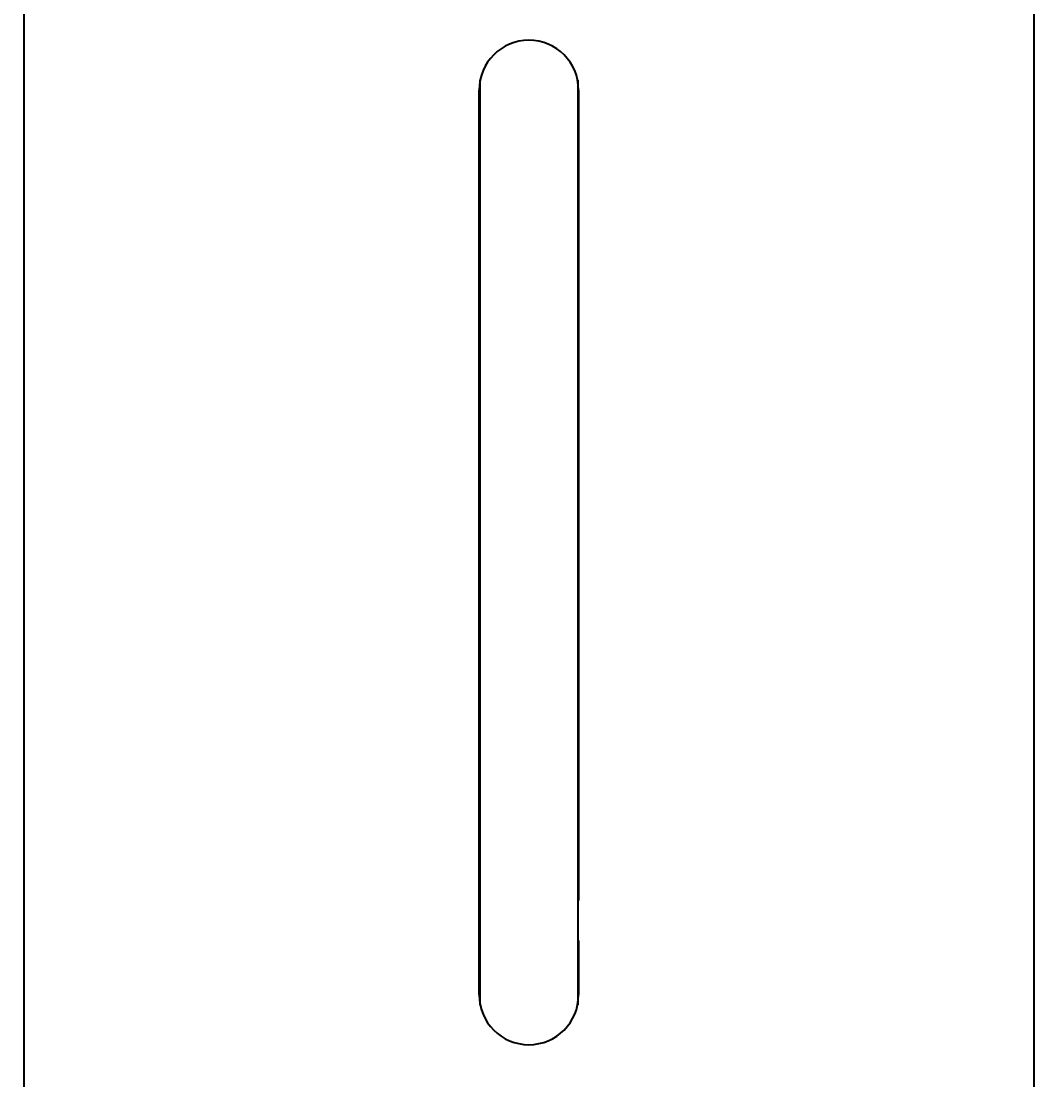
# Model space of a CAD drawing. Extents: x 1007 to 1797, y 752 to 1331.
# Drawn here: x 1142.8 to 1244.6, y 906.9 to 1013.4 of the extents above; entities that cross this region are included whole.
import ezdxf

# ---------------------------------------------------------------- set-up
doc = ezdxf.new("R2010")
doc.units = 0
doc.header["$LTSCALE"] = 0.5
doc.header["$MEASUREMENT"] = 0
doc.layers.get('0').update_dxf_attribs({"linetype": 'CONTINUOUS'})
doc.layers.get('DEFPOINTS').update_dxf_attribs({"linetype": 'CONTINUOUS'})
doc.layers.add('Make2D$_U+53EF_U+89C1_U+7EBF$_U+6B63_U+5207_U+7EBF', color=7, linetype='CONTINUOUS')
doc.styles.add('Daelim Dimension', font='NanumGothic.ttf')
doc.dimstyles.new('DEFAULT', dxfattribs={"dimscale": 2, "dimtxt": 2, "dimasz": 2, "dimexe": 0, "dimexo": 2, "dimgap": 1, "dimtad": 1, "dimdec": 1, "dimzin": 9, "dimdsep": 46, "dimtxsty": 'Daelim Dimension', "dimcen": 0.5, "dimclrd": 252, "dimclre": 252, "dimclrt": 3, "dimadec": 1, "dimazin": 0, "dimtfac": 1, "dimtdec": 1, "dimtix": 1, "dimtmove": 0, "dimatfit": 3, "dimfxl": 0, "dimtolj": 1, "dimtzin": 1, "dimlwd": 9, "dimlwe": 9, "dimarcsym": 0})

# ---------------------------------------------------------------- blocks, each defined once
blk = doc.blocks.new('*D0')
at = {"color": 5, "lineweight": 9, "ltscale": 0.5}
for p, q in [((1189.84, 1064.61), (1114.2, 1064.61)), ((1114.2, 1060.61), (1114.2, 847.44)), ((1186.99, 843.44), (1114.2, 843.44))]:
    blk.add_line(p, q, dxfattribs=at)
at = {"color": 5, "ltscale": 0.5}
for points in [[(1113.53, 1060.61), (1114.86, 1060.61), (1114.2, 1064.61)], [(1113.53, 847.44), (1114.86, 847.44), (1114.2, 843.44)]]:
    blk.add_solid(points, dxfattribs=at)
at = {"layer": 'DEFPOINTS', "color": 0, "ltscale": 0.5}
for p in [(1193.84, 1064.61), (1114.2, 843.44), (1190.99, 843.44)]:
    blk.add_point(p, dxfattribs=at)
at = {"color": 7, "ltscale": 0.5, "insert": (1107.88, 954.02), "char_height": 8, "attachment_point": 5, "rotation": 90, "style": 'Daelim Dimension'}
blk.add_mtext('\\A1;221', dxfattribs=at)

msp = doc.modelspace()

# ---------------------------------------------------------------- linework, layer by layer
at = {"layer": 'Make2D$_U+53EF_U+89C1_U+7EBF$_U+6B63_U+5207_U+7EBF', "lineweight": 25}
for p, q in [((1143.04, 1041.44), (1143.04, 849.94)), ((1244.64, 1041.44), (1244.64, 849.94)), ((1188.94, 914.45), (1188.94, 1007.43)), ((1198.75, 1007.43), (1198.75, 914.45)), ((1188.84, 915.44), (1188.84, 1006.44)), ((1198.84, 1006.44), (1198.84, 924.94)), ((1198.84, 920.93), (1198.84, 915.44))]:
    msp.add_line(p, q, dxfattribs=at)
for points in [[(1193.84, 1011.44), (1191.08, 1011.44), (1188.84, 1009.2), (1188.84, 1006.44)], [(1198.84, 1006.44), (1198.84, 1009.2), (1196.61, 1011.44), (1193.84, 1011.44)], [(1188.84, 915.44), (1188.84, 912.68), (1191.08, 910.44), (1193.84, 910.44)], [(1193.84, 910.44), (1196.61, 910.44), (1198.84, 912.68), (1198.84, 915.44)]]:
    msp.add_open_spline(points, degree=3, dxfattribs=at)

# ---------------------------------------------------------------- dimensions: what is measured, and where the dimension line sits
at = {"color": 5, "ltscale": 0.5}
dim = msp.add_linear_dim(base=(1114.2, 843.44), p1=(1193.84, 1064.61), p2=(1190.99, 843.44), angle=90, dimstyle='DEFAULT', override={"dimtxt": 4, "dimdec": 0, "dimclrd": 5, "dimclre": 5, "dimclrt": 7}, dxfattribs=at)
dim.commit()
dim.dimension.update_dxf_attribs({"geometry": '*D0', "text_midpoint": (1107.88, 954.02)})

doc.saveas('drawing.dxf')
